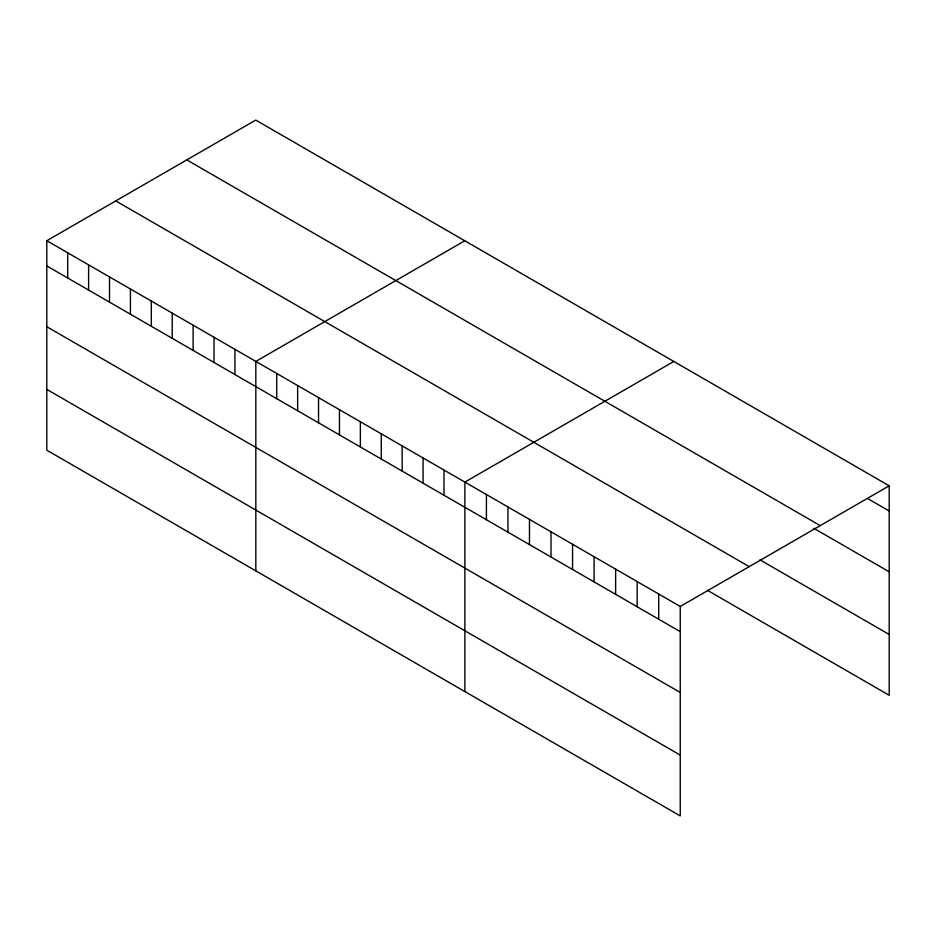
<?xml version="1.0" encoding="UTF-8"?>
<svg xmlns="http://www.w3.org/2000/svg" width="936" height="936" viewBox="0 0 936 936"><rect width="100%" height="100%" fill="white"/><g stroke="black" fill="none" stroke-linecap="round" stroke-linejoin="round"><path stroke-width="1.4" d="M680.25 692.453L680.25 606.446L46.8 240.727L46.8 450.193L680.25 815.911L680.25 692.453L46.8 326.734M707.335 590.265L889.2 695.272L889.2 485.807L255.75 120.089L46.8 240.727M464.794 240.774L255.832 361.413L255.832 570.878M673.826 361.46L464.876 482.099L464.876 691.564M680.25 606.446L889.2 485.807M867.66 498.572L889.2 510.997M186.802 159.904L820.24 525.622M813.817 528.29L889.2 571.814M759.973 559.857L889.2 634.468M115.76 200.924L749.198 566.631M46.8 265.929L680.25 631.648M46.8 389.388L680.25 755.106M658.71 594.009L658.71 619.211M637.17 581.572L637.17 606.774M615.631 569.146L615.631 594.337M594.091 556.709L594.091 581.899M572.563 544.272L572.563 569.474M551.023 531.835L551.023 557.037M529.483 519.41L529.483 544.6M507.944 506.973L507.944 532.163M486.416 494.536L486.416 519.737M443.968 470.036L443.968 495.226M423.072 457.961L423.072 483.163M402.164 445.899L402.164 471.089M381.256 433.824L381.256 459.026M360.36 421.762L360.36 446.952M339.452 409.687L339.452 434.889M318.544 397.625L318.544 422.815M297.648 385.55L297.648 410.752M276.74 373.487L276.74 398.677M234.936 349.35L234.936 374.54M214.028 337.276L214.028 362.478M193.12 325.213L193.12 350.403M172.224 313.139L172.224 338.341M151.316 301.076L151.316 326.266M130.42 289.002L130.42 314.204M109.512 276.939L109.512 302.129M88.604 264.865L88.604 290.066M67.708 252.802L67.708 277.992"/></g></svg>
